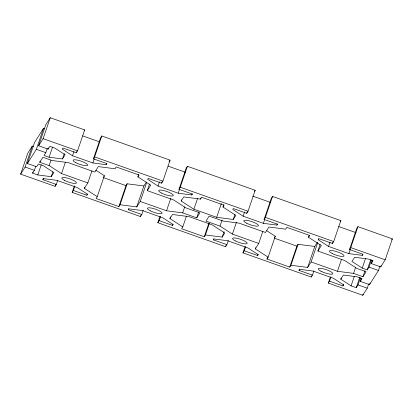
<?xml version="1.0" encoding="UTF-8"?>
<svg xmlns="http://www.w3.org/2000/svg" width="413" height="413" viewBox="0 0 413 413"><rect width="100%" height="100%" fill="white"/><g stroke="black" fill="none" stroke-linecap="round" stroke-linejoin="round"><path stroke-width="0.62" d="M57.737 180.238L56.313 184.425L55.099 186.34L20.65 174.147L27.785 153.192L32.276 146.099L33.432 146.507M20.65 174.147L25.141 167.048L32.276 146.099M33.019 171.911L32.612 173.109L37.79 174.942L51.238 176.687L53.866 172.531L43.391 165.758L38.388 163.987L36.623 166.775L27.387 163.507L34.516 142.552L43.504 128.36L44.687 128.779M27.387 163.507L36.37 149.31L43.504 128.36M47.263 148.474L45.833 152.66L44.067 155.453L49.07 157.224L62.461 158.959L65.125 154.746L54.846 148.102L49.844 146.331L48.078 149.119L38.615 145.768L45.745 124.819L50.241 117.72L84.686 129.919L77.556 150.869L76.343 152.784L62.895 148.024L62.213 149.098L72.538 155.768L92.858 162.965L106.182 164.694L106.874 163.594L93.426 158.835L100.555 137.88L101.768 135.965L170.053 160.146L162.923 181.095L161.612 183.16L148.21 178.416L147.637 179.33L158.045 186.056L178.246 193.207L191.797 194.967L192.375 194.053L178.974 189.309L186.108 168.359L187.414 166.294L255.172 190.285L248.043 211.234L246.731 213.304L233.33 208.555L232.756 209.468L243.164 216.195L263.365 223.345L276.916 225.106L277.495 224.192L264.093 219.448L271.227 198.498L272.534 196.433L340.818 220.609L333.689 241.559L332.475 243.474L319.022 238.714L318.33 239.808L328.562 246.422L348.882 253.618L362.325 255.358L363.006 254.289L349.558 249.524L356.687 228.575L357.901 226.66L392.35 238.853L385.215 259.808L380.724 266.901L371.261 263.551L372.283 260.562M38.615 145.768L43.107 138.67L50.241 117.72M32.612 173.109L34.382 170.316L35.807 166.129M91.923 170.936L87.845 182.907L61.511 173.584L49.132 165.587L39.756 162.263L40.164 161.07M37.79 174.942L41.254 164.766M48.078 149.119L48.486 147.921M49.07 157.224L52.539 147.049M56.313 184.425L42.859 179.665L43.267 178.468M49.132 165.587L50.964 160.198M51.238 176.687L52.869 171.896M62.461 158.959L64.294 153.574M55.099 186.34L55.709 184.544M61.511 173.584L65.383 162.211M72.538 155.768L73.963 151.581M76.343 152.784L76.751 151.586M143.197 210.31L141.773 214.502L140.466 216.567L72.182 192.391L74.423 185.804M72.182 192.391L73.395 190.476L74.82 186.284M93.426 158.835L94.639 156.919L101.768 135.965M92.858 162.965L94.283 158.773M146.403 181.988L143.889 185.964L127.158 183.795L120.028 204.745L118.867 206.577L96.074 198.508L97.236 196.676L84.391 188.369L84.794 187.177M73.395 190.476L86.844 195.235L87.251 194.043M106.182 164.694L106.59 163.496M97.236 196.676L104.37 175.721L95.806 170.187M118.867 206.577L125.996 185.628L127.158 183.795M120.028 204.745L136.755 206.913L140.214 201.451L166.547 210.78L182.67 212.865L196.727 217.847L199.902 212.834L185.84 207.858L173.61 199.954L147.276 190.63L150.735 185.169L137.885 176.862L138.701 174.467M141.773 214.502L128.371 209.758L128.779 208.56M136.755 206.913L143.889 185.964M140.214 201.451L146.734 182.298M147.276 190.63L149.516 184.043M140.466 216.567L140.874 215.369M158.045 186.056L159.47 181.865M161.612 183.16L162.226 181.369M228.317 240.449L226.892 244.641L225.586 246.706L157.828 222.715L159.867 216.732M157.828 222.715L159.134 220.65L160.564 216.458M166.547 210.78L170.827 198.204M178.246 193.207L179.469 189.619M178.974 189.309L180.285 187.244L187.414 166.294M209.308 223.562L205.437 234.935L204.28 236.768L181.612 228.74L182.773 226.907L169.919 218.601L170.528 216.804M159.134 220.65L172.536 225.395L172.944 224.197M223.779 204.647L222.968 207.037L235.823 215.349L233.221 219.453L216.655 217.305L193.898 209.246L181.178 201.023L181.586 199.825M182.67 212.865L184.709 206.882M191.797 194.967L192.205 193.769M182.773 226.907L186.439 216.133M193.898 209.246L197.569 198.472M181.178 201.023L183.775 196.918L200.517 199.092L200.924 197.894M196.727 217.847L198.767 211.859M204.28 236.768L208.963 222.999M216.655 217.305L221.342 203.537M226.892 244.641L213.49 239.896L213.898 238.699M262.818 231.445L258.739 243.417L232.405 234.094L220.026 226.097L222.065 220.108M205.437 234.935L222.179 237.108L224.011 231.719M233.221 219.453L234.852 214.662M225.586 246.706L225.994 245.508M232.405 234.094L236.479 222.122M243.164 216.195L244.589 212.003M246.731 213.304L247.346 211.508M313.87 270.928L312.445 275.12L311.232 277.035L242.947 252.854L244.986 246.871M242.947 252.854L244.253 250.789L245.683 246.597M263.365 223.345L264.588 219.757M264.093 219.448L265.404 217.383L272.534 196.433M317.298 242.498L314.783 246.473L298.052 244.305L290.917 265.254L289.756 267.087L266.968 259.018L268.13 257.185L255.28 248.879L255.688 247.686M244.253 250.789L257.655 255.533L258.063 254.336M276.916 225.106L277.324 223.908M266.968 259.018L267.578 257.222M268.13 257.185L275.264 236.236L266.7 230.697M289.756 267.087L296.89 246.138L298.052 244.305M290.917 265.254L307.649 267.423L311.108 261.961L337.442 271.289L353.564 273.375L362.939 276.7L366.114 271.687L356.909 268.429L344.679 260.52L317.891 251.042L321.35 245.575L308.501 237.274L309.11 235.477M312.445 275.12L298.991 270.355L299.399 269.157M307.649 267.423L314.783 246.473M318.33 239.808L318.738 238.611M311.108 261.961L317.628 242.808M317.891 251.042L320.132 244.455M311.232 277.035L311.639 275.838M328.562 246.422L329.987 242.235M332.475 243.474L332.883 242.281M368.68 283.994L367.255 288.181L362.759 295.28L328.314 283.081L330.348 277.097M328.314 283.081L329.528 281.165L330.952 276.978M337.442 271.289L341.52 259.312M349.558 249.524L350.771 247.609L357.901 226.66M348.882 253.618L350.307 249.426M360.461 277.727L358.019 284.913L356.249 287.701L351.076 285.868L340.751 279.193L341.159 277.995M329.528 281.165L342.976 285.93L343.585 284.134M353.564 273.375L355.598 267.392M351.076 285.868L354.333 276.292M362.325 255.358L362.733 254.165M371.463 259.911L369.021 267.097L367.255 269.885L362.247 268.114L365.51 258.533M356.249 287.701L359.718 277.526M379.908 266.256L378.484 270.448L369.496 284.64L360.26 281.367L361.277 278.377M362.939 276.7L364.978 270.711M367.255 269.885L370.719 259.71M362.759 295.28L363.166 294.082M369.496 284.64L370.11 282.843M380.724 266.901L381.132 265.709M39.756 162.263L42.926 157.255L52.131 160.512L68.057 162.577L94.845 172.066L98.304 166.599L115.036 168.772L116.198 166.935L139.047 175.029L137.885 176.862M42.859 179.665L43.52 178.628L56.963 180.373L77.174 187.528L87.499 194.198L86.844 195.235M84.082 130.875L84.686 129.919M84.391 188.369L87.845 182.907M103.787 176.64L104.37 175.721M128.371 209.758L128.949 208.849L142.5 210.604L162.707 217.759L173.114 224.486L172.536 225.395M169.072 161.695L170.053 160.146M169.919 218.601L172.515 214.497L189.087 216.644L212.055 224.78L224.775 232.999L222.179 237.108M200.517 199.092L201.673 197.259L224.125 205.209L222.968 207.037M213.49 239.896L214.068 238.988L227.62 240.743L247.826 247.898L258.233 254.625L257.655 255.533M254.516 191.317L255.172 190.285M255.28 248.879L258.739 243.417M274.392 237.609L275.264 236.236M308.501 237.274L309.662 235.441L286.808 227.346L285.646 229.184L268.915 227.011L265.461 232.473L239.127 223.149L223.201 221.084L209.138 216.107L205.968 221.115L220.026 226.097M298.991 270.355L299.652 269.317L313.095 271.062L333.306 278.217L343.631 284.893L342.976 285.93M340.214 221.569L340.818 220.609M340.751 279.193L343.379 275.037L357.023 276.808L362.025 278.579L360.26 281.367M371.261 263.551L373.027 260.763L368.024 258.992L354.638 257.258L351.969 261.47L362.247 268.114M391.71 239.87L392.35 238.853M82.657 135.877L99.388 141.798M168.148 166.155L185.38 172.257M252.673 196.082L270.5 202.396M338.681 226.53L356.011 232.664M43.107 138.67L77.556 150.869M94.639 156.919L162.923 181.095M180.285 187.244L248.043 211.234M265.404 217.383L333.689 241.559M350.771 247.609L385.215 259.808M36.37 149.31L45.833 152.66M369.021 267.097L378.484 270.448M103.209 177.559L125.996 185.628M274.702 238.28L296.89 246.138M25.141 167.048L34.382 170.316M358.019 284.913L367.255 288.181M332.238 253.499A7.723 1.74 18.8 0 0 343.967 256.06A7.723 1.74 18.8 0 0 333.89 250.892A7.723 1.74 18.8 0 0 332.238 253.499M246.644 223.196A7.723 1.74 18.8 0 0 258.378 225.751A7.723 1.74 18.8 0 0 248.301 220.583A7.723 1.74 18.8 0 0 246.644 223.196M161.524 193.057A7.723 1.74 18.8 0 0 173.259 195.612A7.723 1.74 18.8 0 0 163.181 190.445A7.723 1.74 18.8 0 0 161.524 193.057M75.935 162.748A7.723 1.74 18.8 0 0 87.664 165.303A7.723 1.74 18.8 0 0 77.587 160.141A7.723 1.74 18.8 0 0 75.935 162.748M64.66 180.471A7.723 1.74 18.8 0 0 76.39 183.026A7.723 1.74 18.8 0 0 66.312 177.858A7.723 1.74 18.8 0 0 64.66 180.471M150.301 210.795A7.723 1.74 18.8 0 0 162.03 213.351A7.723 1.74 18.8 0 0 151.953 208.183A7.723 1.74 18.8 0 0 150.301 210.795M235.42 240.934A7.723 1.74 18.8 0 0 247.15 243.489A7.723 1.74 18.8 0 0 237.072 238.322A7.723 1.74 18.8 0 0 235.42 240.934M321.056 271.253A7.723 1.74 18.8 0 0 332.79 273.809A7.723 1.74 18.8 0 0 322.713 268.646A7.723 1.74 18.8 0 0 321.056 271.253"/></g></svg>
